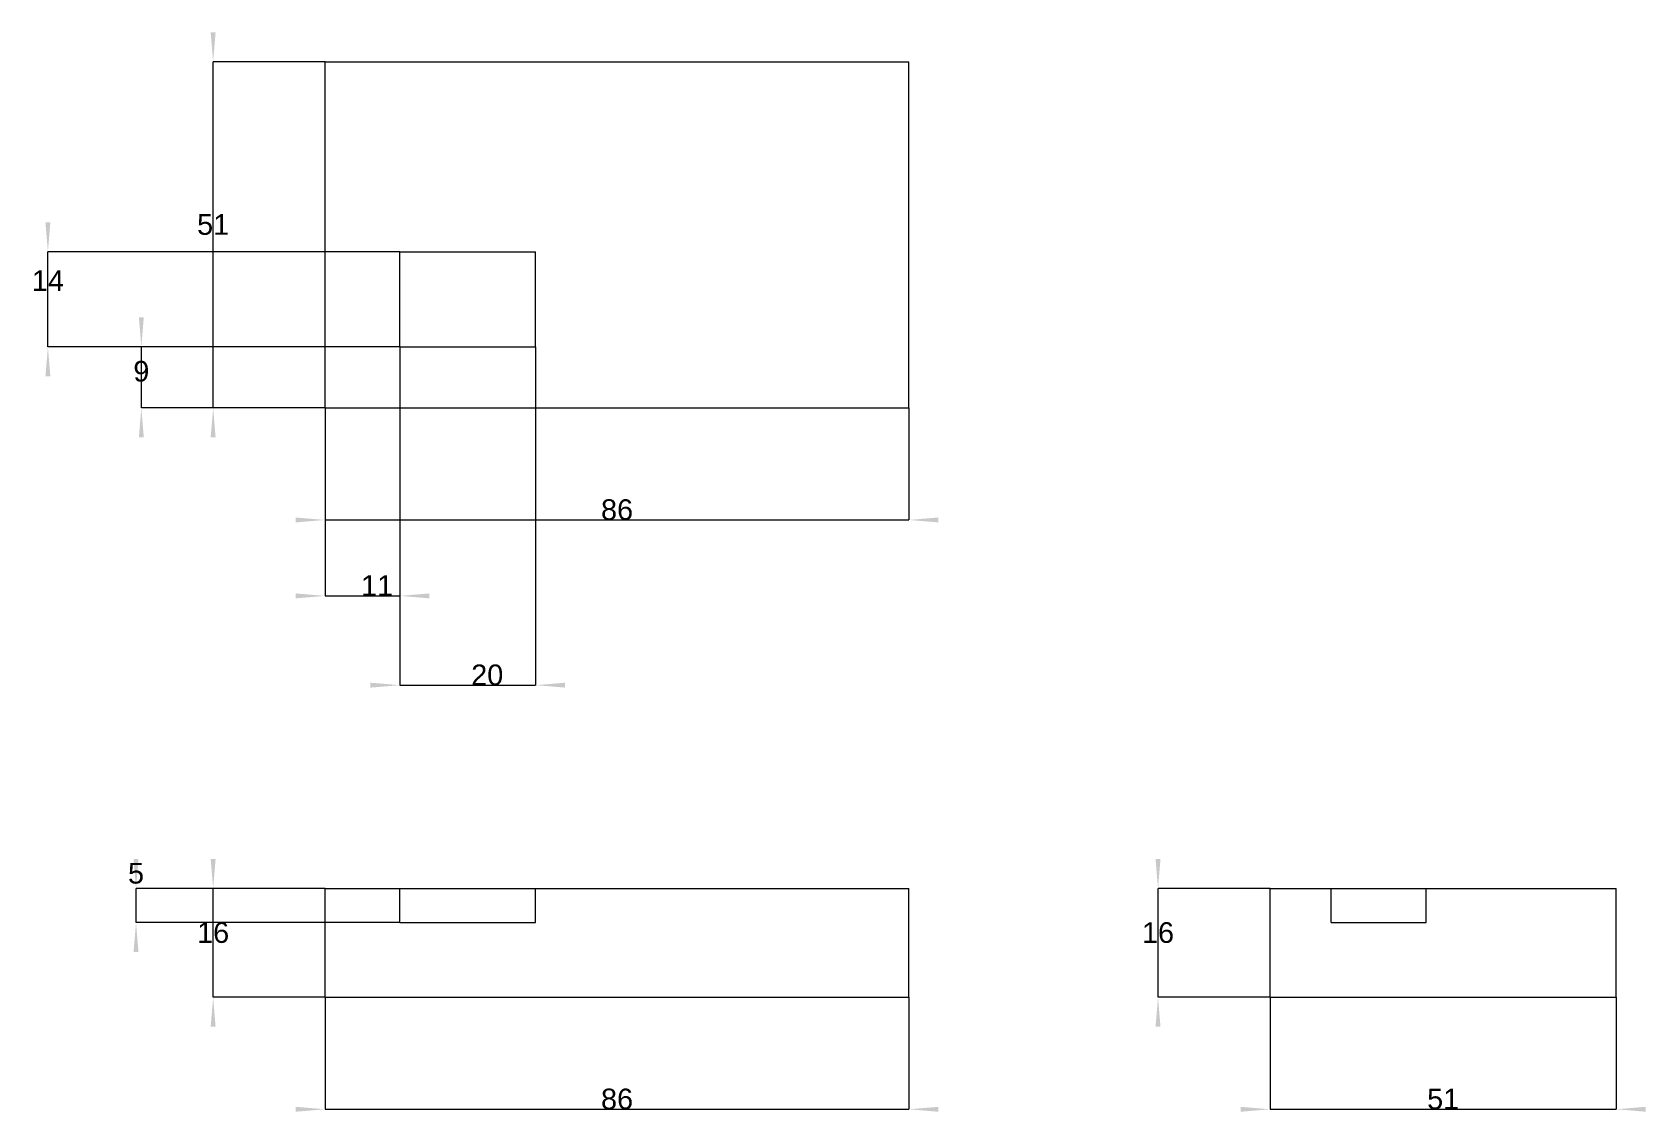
# Model space of a CAD drawing. Header units: millimetres. Extents: x 81 to 354, y 56 to 239.
import ezdxf
from ezdxf.enums import TextEntityAlignment as Align

# ---------------------------------------------------------------- set-up
doc = ezdxf.new("R2010")
doc.units = ezdxf.units.MM
doc.layers.get('0').update_dxf_attribs({"linetype": 'CONTINUOUS'})
for name, color, linetype in [('D', 7, 'CONTINUOUS'), ('D001', 7, 'CONTINUOUS'), ('D002', 7, 'CONTINUOUS'), ('D003', 7, 'CONTINUOUS'), ('D004', 7, 'CONTINUOUS'), ('D005', 7, 'CONTINUOUS'), ('D006', 7, 'CONTINUOUS'), ('D007', 7, 'CONTINUOUS'), ('D008', 7, 'CONTINUOUS'), ('D009', 7, 'CONTINUOUS'), ('D010', 7, 'CONTINUOUS'), ('Front', 7, 'CONTINUOUS'), ('Right', 7, 'CONTINUOUS'), ('Top', 7, 'CONTINUOUS')]:
    doc.layers.add(name, color=color, linetype=linetype)
doc.styles.get("Standard").update_dxf_attribs({"font": 'arial.ttf'})
doc.dimstyles.get("Standard").update_dxf_attribs({"dimscale": 0, "dimtxt": 2.5, "dimasz": 2.5, "dimexe": 1.25, "dimexo": 0.625, "dimtad": 1, "dimtxsty": 'STANDARD', "dimcen": 2.5, "dimazin": 3, "dimtfac": 1, "dimtmove": 0, "dimatfit": 3})

# ---------------------------------------------------------------- blocks, each defined once
blk = doc.blocks.new('*D')
at = {"color": 0}
for points in [[(125.55, 56.3833), (125.55, 57.2167), (130.55, 56.8)], [(234.45, 56.3833), (234.45, 57.2167), (229.45, 56.8)]]:
    blk.add_solid(points, dxfattribs=at)
at = {"layer": 'D'}
for p, q in [((130.55, 75.8), (130.55, 56.8)), ((229.45, 75.8), (229.45, 56.8)), ((130.55, 56.8), (229.45, 56.8))]:
    blk.add_line(p, q, dxfattribs=at)
blk.add_text('86', height=3.5, dxfattribs=at).set_placement((180, 56.8), align=Align.CENTER)
blk = doc.blocks.new('*D001')
at = {"color": 0}
for points in [[(111.133, 99.2), (111.967, 99.2), (111.55, 94.2)], [(111.133, 70.8), (111.967, 70.8), (111.55, 75.8)]]:
    blk.add_solid(points, dxfattribs=at)
at = {"layer": 'D001'}
for p, q in [((130.55, 94.2), (111.55, 94.2)), ((111.55, 75.8), (111.55, 94.2)), ((130.55, 75.8), (111.55, 75.8))]:
    blk.add_line(p, q, dxfattribs=at)
blk.add_text('16', height=3.5, dxfattribs=at).set_placement((111.55, 85), align=Align.CENTER)
blk = doc.blocks.new('*D002')
at = {"color": 0}
for points in [[(125.55, 156.258), (125.55, 157.092), (130.55, 156.675)], [(234.45, 156.258), (234.45, 157.092), (229.45, 156.675)]]:
    blk.add_solid(points, dxfattribs=at)
at = {"layer": 'D002'}
for p, q in [((130.55, 175.675), (130.55, 156.675)), ((229.45, 175.675), (229.45, 156.675)), ((130.55, 156.675), (229.45, 156.675))]:
    blk.add_line(p, q, dxfattribs=at)
blk.add_text('86', height=3.5, dxfattribs=at).set_placement((180, 156.675), align=Align.CENTER)
blk = doc.blocks.new('*D003')
at = {"color": 0}
for points in [[(111.133, 239.325), (111.967, 239.325), (111.55, 234.325)], [(111.133, 170.675), (111.967, 170.675), (111.55, 175.675)]]:
    blk.add_solid(points, dxfattribs=at)
at = {"layer": 'D003'}
for p, q in [((130.55, 234.325), (111.55, 234.325)), ((111.55, 175.675), (111.55, 234.325)), ((130.55, 175.675), (111.55, 175.675))]:
    blk.add_line(p, q, dxfattribs=at)
blk.add_text('51', height=3.5, dxfattribs=at).set_placement((111.55, 205), align=Align.CENTER)
blk = doc.blocks.new('*D004')
at = {"color": 0}
for points in [[(285.675, 56.3833), (285.675, 57.2167), (290.675, 56.8)], [(354.325, 56.3833), (354.325, 57.2167), (349.325, 56.8)]]:
    blk.add_solid(points, dxfattribs=at)
at = {"layer": 'D004'}
for p, q in [((290.675, 75.8), (290.675, 56.8)), ((349.325, 75.8), (349.325, 56.8)), ((290.675, 56.8), (349.325, 56.8))]:
    blk.add_line(p, q, dxfattribs=at)
blk.add_text('51', height=3.5, dxfattribs=at).set_placement((320, 56.8), align=Align.CENTER)
blk = doc.blocks.new('*D005')
at = {"color": 0}
for points in [[(271.258, 99.2), (272.092, 99.2), (271.675, 94.2)], [(271.258, 70.8), (272.092, 70.8), (271.675, 75.8)]]:
    blk.add_solid(points, dxfattribs=at)
at = {"layer": 'D005'}
for p, q in [((290.675, 94.2), (271.675, 94.2)), ((271.675, 75.8), (271.675, 94.2)), ((290.675, 75.8), (271.675, 75.8))]:
    blk.add_line(p, q, dxfattribs=at)
blk.add_text('16', height=3.5, dxfattribs=at).set_placement((271.675, 85), align=Align.CENTER)
blk = doc.blocks.new('*D006')
at = {"color": 0}
for points in [[(125.55, 143.389), (125.55, 144.222), (130.55, 143.805)], [(148.2, 143.389), (148.2, 144.222), (143.2, 143.805)]]:
    blk.add_solid(points, dxfattribs=at)
at = {"layer": 'D006'}
for p, q in [((143.2, 186.025), (143.2, 143.805)), ((130.55, 175.675), (130.55, 143.805)), ((130.55, 143.805), (143.2, 143.805))]:
    blk.add_line(p, q, dxfattribs=at)
blk.add_text('11', height=3.5, dxfattribs=at).set_placement((139.334, 143.805), align=Align.CENTER)
blk = doc.blocks.new('*D007')
at = {"color": 0}
for points in [[(98.9671, 191.025), (99.8005, 191.025), (99.3838, 186.025)], [(98.9671, 170.675), (99.8005, 170.675), (99.3838, 175.675)]]:
    blk.add_solid(points, dxfattribs=at)
at = {"layer": 'D007'}
for p, q in [((143.2, 186.025), (99.3838, 186.025)), ((99.3838, 175.675), (99.3838, 186.025)), ((130.55, 175.675), (99.3838, 175.675))]:
    blk.add_line(p, q, dxfattribs=at)
blk.add_text('9', height=3.5, dxfattribs=at).set_placement((99.3838, 180.13), align=Align.CENTER)
blk = doc.blocks.new('*D008')
at = {"color": 0}
for points in [[(138.2, 128.258), (138.2, 129.092), (143.2, 128.675)], [(171.2, 128.258), (171.2, 129.092), (166.2, 128.675)]]:
    blk.add_solid(points, dxfattribs=at)
at = {"layer": 'D008'}
for p, q in [((143.2, 186.025), (143.2, 128.675)), ((166.2, 186.025), (166.2, 128.675)), ((143.2, 128.675), (166.2, 128.675))]:
    blk.add_line(p, q, dxfattribs=at)
blk.add_text('20', height=3.5, dxfattribs=at).set_placement((158, 128.675), align=Align.CENTER)
blk = doc.blocks.new('*D009')
at = {"color": 0}
for points in [[(83.1333, 207.125), (83.9667, 207.125), (83.55, 202.125)], [(83.1333, 181.025), (83.9667, 181.025), (83.55, 186.025)]]:
    blk.add_solid(points, dxfattribs=at)
at = {"layer": 'D009'}
for p, q in [((143.2, 202.125), (83.55, 202.125)), ((83.55, 186.025), (83.55, 202.125)), ((143.2, 186.025), (83.55, 186.025))]:
    blk.add_line(p, q, dxfattribs=at)
blk.add_text('14', height=3.5, dxfattribs=at).set_placement((83.55, 195.5), align=Align.CENTER)
blk = doc.blocks.new('*D010')
at = {"color": 0}
for points in [[(98.0643, 99.2), (98.8977, 99.2), (98.481, 94.2)], [(98.0643, 83.45), (98.8977, 83.45), (98.481, 88.45)]]:
    blk.add_solid(points, dxfattribs=at)
at = {"layer": 'D010'}
for p, q in [((130.55, 94.2), (98.481, 94.2)), ((98.481, 88.45), (98.481, 94.2)), ((143.2, 88.45), (98.481, 88.45))]:
    blk.add_line(p, q, dxfattribs=at)
blk.add_text('5', height=3.5, dxfattribs=at).set_placement((98.481, 95.0518), align=Align.CENTER)

msp = doc.modelspace()

# ---------------------------------------------------------------- linework, layer by layer
at = {"layer": 'Front'}
for p, q in [((130.55, 75.8), (130.55, 94.2)), ((130.55, 94.2), (229.45, 94.2)), ((130.55, 75.8), (130.55, 94.2)), ((130.55, 94.2), (229.45, 94.2)), ((143.2, 94.2), (166.2, 94.2)), ((143.2, 94.2), (166.2, 94.2)), ((143.2, 88.45), (143.2, 94.2)), ((143.2, 88.45), (143.2, 94.2)), ((166.2, 88.45), (166.2, 94.2)), ((166.2, 88.45), (166.2, 94.2)), ((229.45, 75.8), (229.45, 94.2)), ((229.45, 75.8), (229.45, 94.2)), ((143.2, 88.45), (166.2, 88.45)), ((143.2, 88.45), (166.2, 88.45)), ((130.55, 75.8), (229.45, 75.8)), ((130.55, 75.8), (229.45, 75.8))]:
    msp.add_line(p, q, dxfattribs=at)
at = {"layer": 'Right'}
for p, q in [((290.675, 75.8), (290.675, 94.2)), ((290.675, 94.2), (349.325, 94.2)), ((290.675, 75.8), (290.675, 94.2)), ((290.675, 94.2), (349.325, 94.2)), ((301.025, 94.2), (317.125, 94.2)), ((301.025, 94.2), (317.125, 94.2)), ((301.025, 88.45), (301.025, 94.2)), ((301.025, 88.45), (301.025, 94.2)), ((317.125, 88.45), (317.125, 94.2)), ((317.125, 88.45), (317.125, 94.2)), ((349.325, 75.8), (349.325, 94.2)), ((349.325, 75.8), (349.325, 94.2)), ((301.025, 88.45), (317.125, 88.45)), ((301.025, 88.45), (317.125, 88.45)), ((290.675, 75.8), (349.325, 75.8)), ((290.675, 75.8), (349.325, 75.8))]:
    msp.add_line(p, q, dxfattribs=at)
at = {"layer": 'Top'}
for p, q in [((130.55, 175.675), (130.55, 234.325)), ((130.55, 234.325), (229.45, 234.325)), ((130.55, 175.675), (130.55, 234.325)), ((130.55, 234.325), (229.45, 234.325)), ((229.45, 175.675), (229.45, 234.325)), ((229.45, 175.675), (229.45, 234.325)), ((143.2, 202.125), (166.2, 202.125)), ((143.2, 186.025), (143.2, 202.125)), ((143.2, 202.125), (166.2, 202.125)), ((143.2, 186.025), (143.2, 202.125)), ((166.2, 186.025), (166.2, 202.125)), ((166.2, 186.025), (166.2, 202.125)), ((143.2, 186.025), (166.2, 186.025)), ((143.2, 186.025), (166.2, 186.025)), ((130.55, 175.675), (229.45, 175.675)), ((130.55, 175.675), (229.45, 175.675))]:
    msp.add_line(p, q, dxfattribs=at)

# ---------------------------------------------------------------- dimensions: what is measured, and where the dimension line sits
at = {"layer": 'D'}
dim = msp.add_linear_dim(base=(180, 56.8), p1=(130.55, 75.8), p2=(229.45, 75.8), text='86', dimstyle='STANDARD', dxfattribs=at)
dim.commit()
dim.dimension.update_dxf_attribs({"geometry": '*D', "text_midpoint": (180, 61.8)})
at = {"layer": 'D001'}
dim = msp.add_linear_dim(base=(111.55, 85), p1=(130.55, 75.8), p2=(130.55, 94.2), angle=90, text='16', dimstyle='STANDARD', dxfattribs=at)
dim.commit()
dim.dimension.update_dxf_attribs({"geometry": '*D001', "text_midpoint": (116.55, 85)})
at = {"layer": 'D002'}
dim = msp.add_linear_dim(base=(180, 156.675), p1=(130.55, 175.675), p2=(229.45, 175.675), text='86', dimstyle='STANDARD', dxfattribs=at)
dim.commit()
dim.dimension.update_dxf_attribs({"geometry": '*D002', "text_midpoint": (180, 161.675)})
at = {"layer": 'D003'}
dim = msp.add_linear_dim(base=(111.55, 205), p1=(130.55, 175.675), p2=(130.55, 234.325), angle=90, text='51', dimstyle='STANDARD', dxfattribs=at)
dim.commit()
dim.dimension.update_dxf_attribs({"geometry": '*D003', "text_midpoint": (116.55, 205)})
at = {"layer": 'D004'}
dim = msp.add_linear_dim(base=(320, 56.8), p1=(290.675, 75.8), p2=(349.325, 75.8), text='51', dimstyle='STANDARD', dxfattribs=at)
dim.commit()
dim.dimension.update_dxf_attribs({"geometry": '*D004', "text_midpoint": (320, 61.8)})
at = {"layer": 'D005'}
dim = msp.add_linear_dim(base=(271.675, 85), p1=(290.675, 75.8), p2=(290.675, 94.2), angle=90, text='16', dimstyle='STANDARD', dxfattribs=at)
dim.commit()
dim.dimension.update_dxf_attribs({"geometry": '*D005', "text_midpoint": (276.675, 85)})
at = {"layer": 'D006'}
dim = msp.add_linear_dim(base=(139.334, 143.805), p1=(130.55, 175.675), p2=(143.2, 186.025), text='11', dimstyle='STANDARD', dxfattribs=at)
dim.commit()
dim.dimension.update_dxf_attribs({"geometry": '*D006', "text_midpoint": (142.5, 147.675)})
at = {"layer": 'D007'}
dim = msp.add_linear_dim(base=(99.384, 180.13), p1=(130.55, 175.675), p2=(143.2, 186.025), angle=90, text='9', dimstyle='STANDARD', dxfattribs=at)
dim.commit()
dim.dimension.update_dxf_attribs({"geometry": '*D007', "text_midpoint": (102.55, 184)})
at = {"layer": 'D008'}
dim = msp.add_linear_dim(base=(158, 128.675), p1=(143.2, 186.025), p2=(166.2, 186.025), text='20', dimstyle='STANDARD', dxfattribs=at)
dim.commit()
dim.dimension.update_dxf_attribs({"geometry": '*D008', "text_midpoint": (158, 133.675)})
at = {"layer": 'D009'}
dim = msp.add_linear_dim(base=(83.55, 195.5), p1=(143.2, 186.025), p2=(143.2, 202.125), angle=90, text='14', dimstyle='STANDARD', dxfattribs=at)
dim.commit()
dim.dimension.update_dxf_attribs({"geometry": '*D009', "text_midpoint": (88.55, 195.5)})
at = {"layer": 'D010'}
dim = msp.add_linear_dim(base=(98.481, 95.052), p1=(143.2, 88.45), p2=(130.55, 94.2), angle=90, text='5', dimstyle='STANDARD', dxfattribs=at)
dim.commit()
dim.dimension.update_dxf_attribs({"geometry": '*D010', "text_midpoint": (100.55, 90.5)})

doc.saveas('drawing.dxf')
